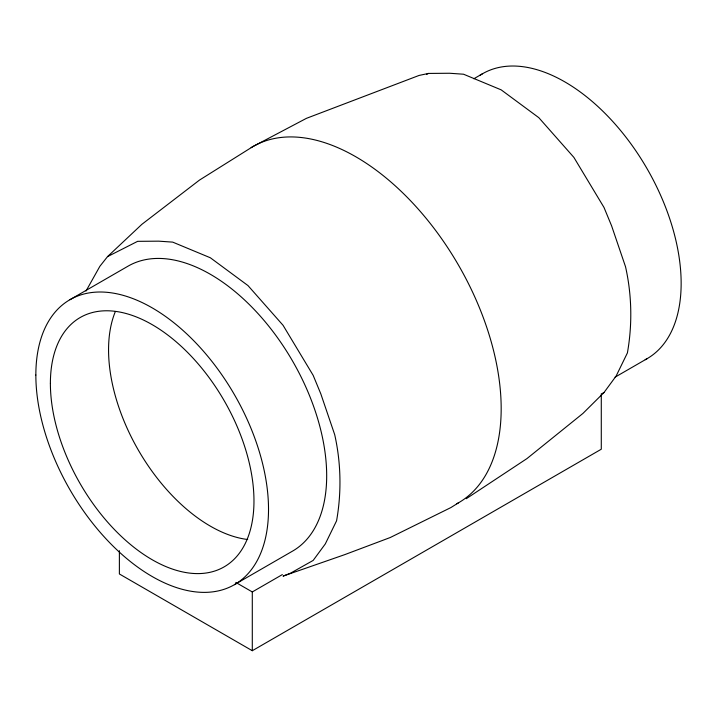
<?xml version="1.0" encoding="UTF-8"?>
<svg xmlns="http://www.w3.org/2000/svg" width="717" height="717" viewBox="0 0 717 717"><rect width="100%" height="100%" fill="white"/><g stroke="black" fill="none" stroke-linecap="round" stroke-linejoin="round"><path stroke-width="1.08" d="M85.995 291.066L99.887 266.276L107.523 256.623L141.912 224.296L199.443 180.119L252.94 146.564L306.437 118.341L419.033 75.455L428.47 73.43L449.568 73.251L463.541 74.218L501.174 89.858L538.808 117.669L573.878 157.381L604.001 207.446L611.628 225.909L625.529 266.742C631.874 294.947 632.448 324.451 627.402 352.925L616.136 376.022L604.001 392.522L582.903 413.458L526.914 458.62L466.265 498.7M458.584 502.751L450.903 507.564L390.254 537.517L344.778 554.626L283.054 576.118L290.439 573.233L313.168 560.425L325.303 543.925L336.569 520.829C341.615 492.364 341.041 462.859 334.696 434.645L320.804 393.821L313.168 375.35L283.054 325.294L247.983 285.581L210.35 257.77L172.707 242.122L158.735 241.163L137.637 241.333L107.523 256.623M69.925 299.715L128.092 266.132A164.516 94.985 60 0 1 292.608 361.117A164.516 94.985 60 0 1 292.608 551.086L234.441 584.669M473.838 78.762L482.559 73.726M615.087 377.151L647.075 358.679M235.794 582.419L252.294 591.946L282.346 574.595M119.38 550.692L119.38 573.976L252.294 650.713L601.285 449.218L601.285 393.776M602.101 393.588L604.001 392.522M426.525 74.416L428.47 73.43M252.294 591.946L252.294 650.713M247.679 539.507A143.956 83.109 60 0 1 138.784 450.876A143.956 83.109 60 0 1 115.231 311.841M479.816 75.419A164.516 94.985 60 0 1 646.609 167.903A164.516 94.985 60 0 1 645.201 359.71M251.111 147.648A205.645 118.726 60 0 1 458.584 265.29A205.645 118.726 60 0 1 456.729 503.782M50.387 383.425A143.956 83.109 60 0 0 203.072 573.367A143.956 83.109 60 0 0 203.072 369.784A143.956 83.109 60 0 0 50.387 383.425M35.85 375.027A164.516 94.985 60 0 0 210.35 592.108A164.516 94.985 60 0 0 210.35 359.441A164.516 94.985 60 0 0 35.85 375.027"/></g></svg>
